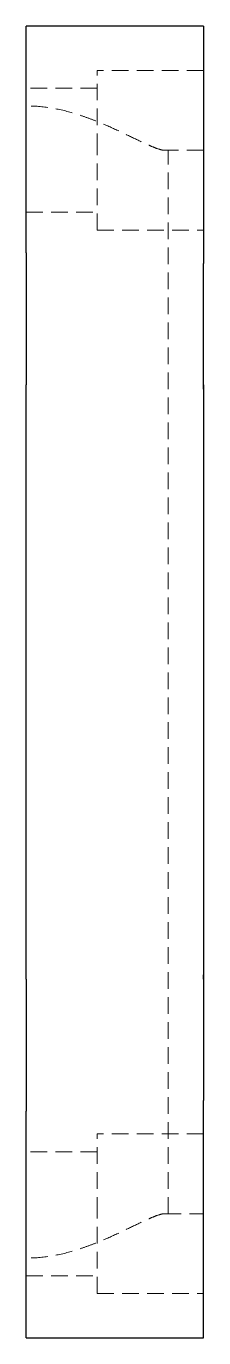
# Model space of a CAD drawing. Header units: millimetres. Extents: x 53 to 224, y 7 to 159.
# Drawn here: x 210.4 to 224, y 7 to 107 of the extents above.
import ezdxf

# ---------------------------------------------------------------- set-up
doc = ezdxf.new("R2010")
doc.units = ezdxf.units.MM
doc.linetypes.add('HIDDEN', pattern=[1.905, 1.27, -0.635])

msp = doc.modelspace()

# ---------------------------------------------------------------- linework, layer by layer
at = {"color": 7, "linetype": 'Continuous', "lineweight": 25}
for p, q in [((223.96, 107), (210.447, 107)), ((210.447, 89.719), (210.447, 107)), ((223.96, 107), (223.96, 88.92)), ((210.447, 89.719), (210.447, 79.664)), ((210.447, 34.336), (210.447, 79.664)), ((223.96, 79.664), (223.96, 34.336)), ((210.447, 34.336), (210.447, 24.281)), ((223.96, 34.336), (223.948, 34.664)), ((223.971, 34.257), (223.957, 34.674)), ((223.96, 7), (223.96, 25.08)), ((210.447, 7), (210.447, 24.281)), ((210.447, 7), (223.96, 7))]:
    msp.add_line(p, q, dxfattribs=at)
at = {"color": 7, "linetype": 'HIDDEN', "lineweight": 18}
for p, q in [((215.852, 97.54), (215.852, 103.622)), ((223.96, 103.622), (215.852, 103.622)), ((215.852, 102.27), (210.447, 102.27)), ((215.852, 91.459), (215.852, 97.54)), ((223.96, 97.54), (220.989, 97.54)), ((221.257, 16.46), (221.257, 97.54)), ((210.447, 92.811), (215.852, 92.811)), ((215.852, 91.459), (223.96, 91.459)), ((215.852, 16.46), (215.852, 22.541)), ((223.96, 22.541), (215.852, 22.541)), ((215.852, 21.189), (210.447, 21.189)), ((215.852, 10.378), (215.852, 16.46)), ((220.989, 16.46), (223.96, 16.46)), ((210.447, 11.73), (215.852, 11.73)), ((215.852, 10.378), (223.96, 10.378))]:
    msp.add_line(p, q, dxfattribs=at)
for points in [[(220.989, 97.54), (220.849, 97.54), (220.658, 97.587), (220.301, 97.713), (220.17, 97.765), (219.885, 97.885), (219.73, 97.954), (219.24, 98.179), (218.876, 98.355), (218.078, 98.739), (217.642, 98.949), (216.721, 99.37), (216.235, 99.584), (215.459, 99.891), (215.192, 99.992), (214.647, 100.184), (214.37, 100.275), (213.521, 100.528), (212.934, 100.67), (211.705, 100.87), (211.079, 100.924), (210.447, 100.924)], [(220.989, 16.46), (220.849, 16.46), (220.658, 16.413), (220.301, 16.287), (220.17, 16.235), (219.885, 16.115), (219.73, 16.046), (219.24, 15.821), (218.876, 15.645), (218.078, 15.261), (217.642, 15.051), (216.721, 14.63), (216.235, 14.416), (215.459, 14.109), (215.192, 14.008), (214.647, 13.816), (214.37, 13.725), (213.521, 13.472), (212.934, 13.33), (211.705, 13.13), (211.079, 13.076), (210.447, 13.076)]]:
    msp.add_open_spline(points, degree=3, knots=[0, 0, 0, 0, 0.125, 0.125, 0.1875, 0.1875, 0.25, 0.25, 0.375, 0.375, 0.5, 0.5, 0.625, 0.625, 0.6875, 0.6875, 0.75, 0.75, 0.875, 0.875, 1, 1, 1, 1], dxfattribs=at)
at = {"color": 7, "linetype": 'Continuous', "lineweight": 25}
for points, knots in [([(223.96, 79.759), (223.96, 79.76), (223.96, 79.792), (223.96, 79.974), (223.96, 80.318), (223.96, 80.718), (223.96, 81.092), (223.96, 81.401), (223.96, 81.75), (223.96, 82.141), (223.96, 82.573), (223.96, 83.148), (223.96, 83.87), (223.96, 84.741), (223.96, 85.647), (223.96, 86.579), (223.96, 87.463), (223.96, 88.271), (223.96, 88.708), (223.96, 88.92)], [0, 0, 0, 0, 0.002107, 0.069923, 0.13703, 0.204306, 0.235743, 0.269143, 0.304576, 0.342097, 0.381756, 0.423592, 0.494195, 0.569888, 0.651367, 0.735334, 0.828851, 0.916936, 1, 1, 1, 1]), ([(223.957, 79.326), (223.951, 79.449), (223.944, 79.576), (223.961, 79.753), (223.962, 79.758)], [0, 0, 0, 0, 0.96765, 1, 1, 1, 1]), ([(223.96, 34.257), (223.96, 34.251), (223.96, 34.217), (223.96, 34.077), (223.96, 33.89), (223.96, 33.743), (223.96, 33.576), (223.96, 33.388), (223.96, 33.132), (223.96, 32.769), (223.96, 32.264), (223.96, 31.655), (223.96, 30.938), (223.96, 30.15), (223.96, 29.29), (223.96, 28.387), (223.96, 27.441), (223.96, 26.537), (223.96, 25.73), (223.96, 25.292), (223.96, 25.08)], [0, 0, 0, 0, 0.01296, 0.080025, 0.106625, 0.133171, 0.159719, 0.186325, 0.213045, 0.258185, 0.309255, 0.366441, 0.429872, 0.499705, 0.571078, 0.649336, 0.7382, 0.830678, 0.917809, 1, 1, 1, 1])]:
    msp.add_open_spline(points, degree=3, knots=knots, dxfattribs=at)

doc.saveas('drawing.dxf')
